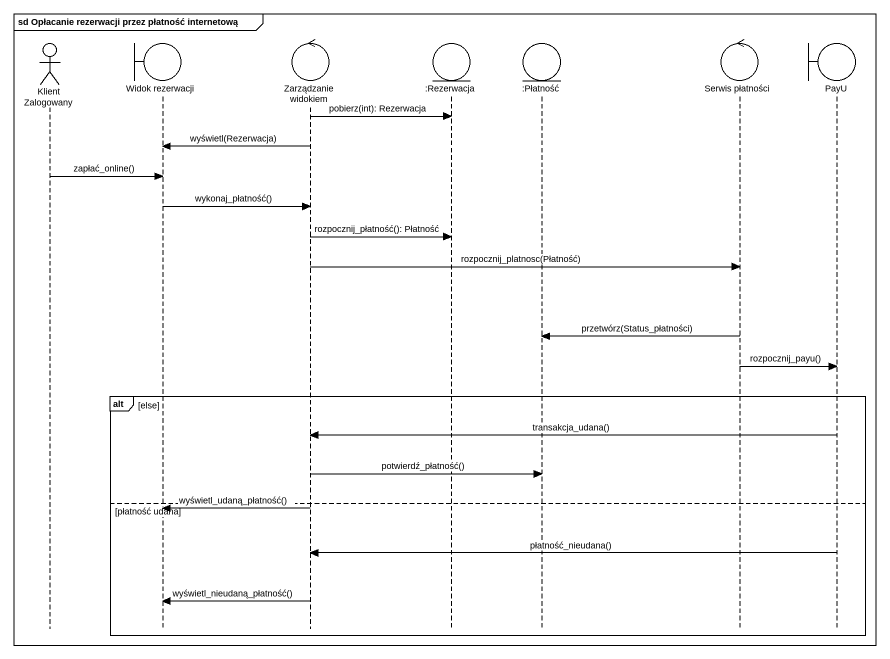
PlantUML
@startuml
mainframe sd Opłacanie rezerwacji przez płatność internetową
hide footbox
actor "Klient Zalogowany" as Klient_Zalogowany
boundary "Widok rezerwacji" as Widok_rezerwacji
control "Zarządzanie widokiem" as Zarządzanie_widokiem
entity ":Rezerwacja" as Rezerwacja
entity ":Płatność" as Płatność
control "Serwis płatności" as Serwis_płatności
boundary PayU

Zarządzanie_widokiem -> Rezerwacja : pobierz(int): Rezerwacja
Zarządzanie_widokiem -> Widok_rezerwacji : wyświetl(Rezerwacja)
Klient_Zalogowany -> Widok_rezerwacji : zapłać_online()
Widok_rezerwacji -> Zarządzanie_widokiem : wykonaj_płatność()
Zarządzanie_widokiem -> Rezerwacja : rozpocznij_płatność(): Płatność
Zarządzanie_widokiem -> Serwis_płatności : rozpocznij_platnosc(Płatność)
Serwis_płatności -> Płatność : przetwórz(Status_płatności)
Serwis_płatności -> PayU : rozpocznij_payu()
alt else
  PayU -> Zarządzanie_widokiem : transakcja_udana()
  Zarządzanie_widokiem -> Płatność : potwierdź_płatność()
else płatność udana
  Zarządzanie_widokiem -> Widok_rezerwacji : wyświetl_udaną_płatność()
  PayU -> Zarządzanie_widokiem : płatność_nieudana()
  Zarządzanie_widokiem -> Widok_rezerwacji : wyświetl_nieudaną_płatność()
end
@enduml
